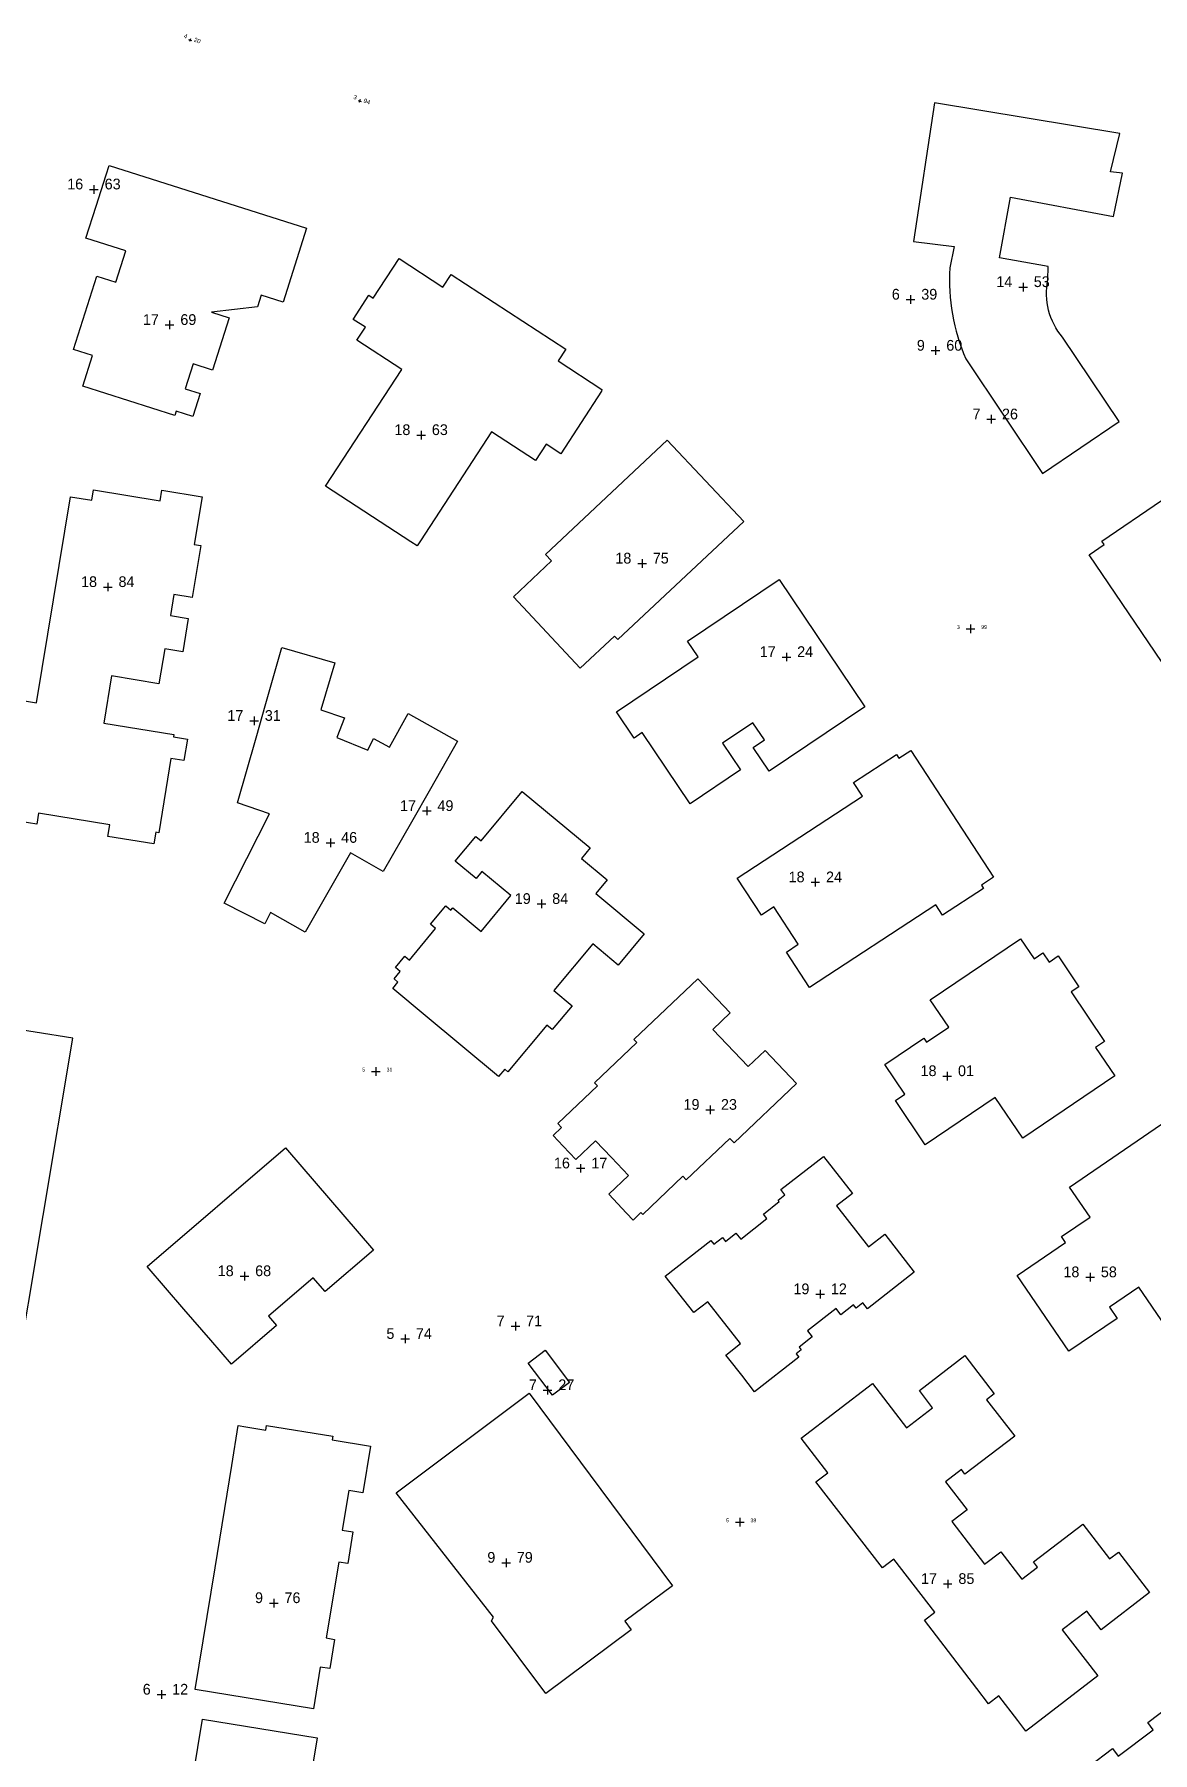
# Model space of a CAD drawing. Header units: inches. Extents: x 254505 to 255520, y 808954 to 809980.
# Drawn here: x 255305.5 to 255409.7, y 809606.6 to 809766.7 of the extents above; entities that cross this region are included whole.
import ezdxf
from ezdxf.enums import TextEntityAlignment as Align

# ---------------------------------------------------------------- set-up
doc = ezdxf.new("R2010")
doc.units = ezdxf.units.IN
doc.header["$MEASUREMENT"] = 0
for name, color, linetype in [('2201', 1, 'Continuous'), ('building levels', 6, 'Continuous'), ('orig buildings', 3, 'Continuous'), ('public buildings', 5, 'Continuous'), ('street levels', 5, 'Continuous')]:
    doc.layers.add(name, color=color, linetype=linetype)
doc.styles.add('hebtxt', font='hebtxt')

# ---------------------------------------------------------------- blocks, each defined once
blk = doc.blocks.new('1505')
for points in [[(-0.4, 0), (0.4, 0)], [(0, 0.4), (0, -0.4)]]:
    blk.add_lwpolyline(points)
at = {"style": 'hebtxt'}
blk.add_attdef('METER', text='', height=2, dxfattribs=at).set_placement((-1, 0), align=Align.RIGHT)
blk.add_attdef('CENTIMETER', (1, 0), '', height=2, dxfattribs=at)
blk = doc.blocks.new('1503')
for points in [[(-0.4, 0), (0.4, 0)], [(0, 0.4), (0, -0.4)]]:
    blk.add_lwpolyline(points)
at = {"style": 'hebtxt'}
blk.add_attdef('METER', text='', height=2, dxfattribs=at).set_placement((-1, 0), align=Align.RIGHT)
blk.add_attdef('CENTIMETER', (1, 0), '', height=2, dxfattribs=at)

msp = doc.modelspace()

# ---------------------------------------------------------------- linework, layer by layer
at = {"layer": '2201'}
msp.add_polyline3d([(255355.35, 809641.11, -6.15), (255353.77, 809639.92, -6.16), (255351.51, 809642.9, -6.16), (255353.09, 809644.1, -6.13), (255355.35, 809641.11, -6.15)], close=True, dxfattribs=at)
at = {"layer": 'orig buildings', "elevation": 14.63}
msp.add_lwpolyline([(255389.35, 809760.32), (255387.4, 809747.41), (255391.19, 809746.95), (255390.8, 809744.95, 0.120767), (255392.27, 809736.49), (255399.41, 809725.8), (255406.56, 809730.65), (255401.29, 809738.49, -0.230641), (255399.93, 809743.84), (255399.96, 809745.1), (255395.41, 809745.88), (255396.45, 809751.53), (255406.03, 809749.74), (255406.89, 809753.79), (255405.75, 809753.91), (255406.62, 809757.49), (255389.35, 809760.32)], format="xyb", close=True, dxfattribs=at)
at = {"layer": 'orig buildings'}
for points, elevation in [([(255412.65, 809724.45), (255429.97, 809698.92), (255420.98, 809692.83), (255403.76, 809718.22), (255405.17, 809719.18), (255404.95, 809719.5), (255410.51, 809723.27), (255412.65, 809724.45)], 16.77), ([(255298.55, 809674.86), (255290.24, 809625.38), (255300.77, 809623.61), (255309.1, 809673.18), (255298.55, 809674.86)], 19.53)]:
    msp.add_lwpolyline(points, close=True, dxfattribs=dict(at, elevation=elevation))
for points in [[(255326.29, 809741.32, 16.79), (255322.02, 809740.83, 17.79), (255323.65, 809740.31, 17.87), (255322.11, 809735.44, 17.9), (255320.29, 809736.02, 17.9), (255319.55, 809733.7, 17.9), (255320.95, 809733.25, 17.9), (255320.27, 809731.12, 17.91), (255318.72, 809731.61, 17.91), (255318.59, 809731.2, 17.91), (255310.03, 809733.92, 17.91), (255310.94, 809736.78, 17.84), (255309.17, 809737.34, 17.82), (255311.34, 809744.17, 17.8), (255313.1, 809743.61, 17.9), (255314.02, 809746.53, 17.88), (255310.32, 809747.71, 17.93), (255311.27, 809750.72, 18.01), (255312.2, 809753.64, 18.1), (255312.47, 809754.49, 18.12), (255330.86, 809748.66, 17.99), (255328.68, 809741.77, 18.13), (255326.64, 809742.42, 16.72), (255326.29, 809741.32, 16.79)], [(255354.54, 809727.64, 16.79), (255353.19, 809728.52, 18.03), (255352.2, 809727, 18.02), (255348.1, 809729.67, 18.09), (255341.49, 809719.53, 19.27), (255341.17, 809719.05, 19.33), (255340.58, 809719.43, 19.33), (255332.64, 809724.61, 19.28), (255339.74, 809735.49, 18.09), (255335.56, 809738.22, 17.89), (255336.35, 809739.42, 17.1), (255335.22, 809740.16, 17.1), (255336.68, 809742.4, 17.14), (255337.08, 809742.13, 17.2), (255339.48, 809745.82, 18.01), (255343.57, 809743.15, 17.2), (255344.34, 809744.34, 17.09), (255355.02, 809737.38, 17.2), (255354.31, 809736.28, 17.22), (255358.37, 809733.63, 17.96), (255358.34, 809733.46, 17.94), (255354.54, 809727.64, 16.79)], [(255350.13, 809714.31, 19.86), (255353.69, 809717.65, 19.53), (255353.13, 809718.25, 19.53), (255364.47, 809728.91, 18.99), (255371.59, 809721.34, 19.1), (255359.87, 809710.32, 19.83), (255359.55, 809710.65, 19.83), (255356.37, 809707.66, 19.83), (255350.13, 809714.31, 19.86)], [(255359.74, 809703.58, 19.3), (255367.36, 809708.72, 18.24), (255366.36, 809710.19, 18.24), (255374.88, 809715.93, 18.22), (255382.87, 809704.07, 18.06), (255373.96, 809698.07, 17.39), (255372.48, 809700.26, 17.39), (255373.53, 809700.97, 17.39), (255372.44, 809702.58, 18.33), (255369.62, 809700.67, 19.34), (255371.29, 809698.18, 19.32), (255366.61, 809695.03, 19.3), (255362.14, 809701.66, 19.3), (255361.38, 809701.15, 19.3), (255359.74, 809703.58, 19.3)], [(255327.42, 809694.08, 19.36), (255324.43, 809695.1, 19.34), (255326.18, 809701.17, 19.34), (255327.06, 809704.36, 19.34), (255328.55, 809709.6, 19.34), (255333.51, 809708.16, 19.32), (255332.19, 809703.77, 19.31), (255334.39, 809703.02, 19.31), (255333.68, 809701.21, 19.31), (255336.57, 809700.03, 19.43), (255337.11, 809701.11, 19.37), (255338.59, 809700.29, 19.37), (255340.34, 809703.43, 19.28), (255344.92, 809700.85, 19.28), (255342.42, 809696.43, 19.28), (255340.63, 809693.3, 19.28), (255338.01, 809688.71, 19.28), (255334.95, 809690.45, 19.27), (255330.75, 809683.06, 19.32), (255327.52, 809684.89, 17.42), (255326.97, 809683.83, 17.42), (255323.18, 809685.76, 17.42), (255327.42, 809694.08, 19.36)], [(255385.81, 809699.62, 17.72), (255386.04, 809699.27, 16.8), (255387.15, 809700, 16.8), (255394.86, 809688.19, 16.84), (255393.73, 809687.45, 16.92), (255393.94, 809687.14, 17.67), (255390.11, 809684.64, 17.89), (255389.48, 809685.61, 17.88), (255377.71, 809677.92, 18.39), (255375.56, 809681.21, 18.38), (255376.67, 809681.93, 18.38), (255374.4, 809685.42, 18.38), (255373.24, 809684.66, 18.38), (255370.99, 809688.1, 18.3), (255382.67, 809695.72, 17.73), (255381.82, 809697.02, 17.73), (255385.81, 809699.62, 17.72)], [(255357.3, 809690.91, 20.09), (255356.48, 809689.92, 20.06), (255358.86, 809687.94, 20.06), (255357.81, 809686.67, 20.06), (255362.32, 809682.92, 20.13), (255359.89, 809680, 20.11), (255357.52, 809681.98, 20.11), (255353.9, 809677.63, 19.24), (255355.6, 809676.21, 19.22), (255353.74, 809673.98, 19.24), (255353.25, 809674.39, 19.24), (255349.63, 809670.04, 19.11), (255349.33, 809670.3, 18.48), (255348.76, 809669.61, 18.44), (255341.91, 809675.31, 18.54), (255338.89, 809677.82, 18.58), (255339.38, 809678.4, 18.58), (255339.02, 809678.7, 19.07), (255339.6, 809679.4, 19.13), (255339.14, 809679.78, 19.13), (255340.01, 809680.82, 19.28), (255340.45, 809680.46, 19.28), (255342.89, 809683.39, 18.38), (255342.4, 809683.81, 18.38), (255343.83, 809685.53, 18.39), (255344.32, 809685.12, 18.53), (255344.49, 809685.32, 19.3), (255347.13, 809683.12, 19.32), (255349.91, 809686.47, 20.07), (255347.21, 809688.71, 19.39), (255346.66, 809688.05, 19.36), (255344.72, 809689.67, 19.36), (255346.65, 809691.98, 19.31), (255347.13, 809691.58, 19.36), (255350.96, 809696.18, 20.09), (255357.3, 809690.91, 20.09)], [(255397.38, 809682.45, 17.73), (255398.64, 809680.58, 16.52), (255399.45, 809681.13, 16.52), (255400.03, 809680.27, 16.56), (255400.87, 809680.85, 16.53), (255402.81, 809677.98, 16.72), (255402.09, 809677.49, 16.81), (255405.21, 809672.87, 16.98), (255404.37, 809672.31, 17.07), (255406.16, 809669.66, 17.82), (255397.58, 809663.87, 17.84), (255395.02, 809667.66, 17.83), (255388.5, 809663.26, 18.06), (255385.72, 809667.38, 18.06), (255386.61, 809667.98, 18.07), (255384.74, 809670.74, 17.98), (255388.37, 809673.19, 17.9), (255388.63, 809672.81, 17.95), (255390.69, 809674.2, 17.82), (255388.96, 809676.76, 17.83), (255397.38, 809682.45, 17.73)], [(255370.69, 809663.43, 19.47), (255370.29, 809663.85, 19.25), (255366.23, 809660, 19.25), (255365.93, 809660.32, 19.25), (255362.18, 809656.77, 19.21), (255362.02, 809656.93, 18.29), (255361.29, 809656.23, 18.27), (255360.67, 809656.88, 18.27), (255359.01, 809658.64, 18.27), (255360.85, 809660.39, 19.37), (255359.26, 809662.07, 19.36), (255357.78, 809663.63, 19.36), (255355.94, 809661.89, 18.44), (255354.78, 809663.12, 18.48), (255353.83, 809664.12, 18.52), (255354.62, 809664.86, 18.52), (255354.28, 809665.23, 19.42), (255357.97, 809668.73, 19.43), (255357.69, 809669.02, 19.42), (255361.64, 809672.77, 19.51), (255361.36, 809673.06, 19.52), (255367.32, 809678.71, 19.52), (255370.34, 809675.53, 19.55), (255368.72, 809674, 19.53), (255372, 809670.54, 19.55), (255373.59, 809672.05, 19.5), (255376.52, 809668.96, 19.48), (255370.69, 809663.43, 19.47)], [(255401.18, 809654.7, 18.98), (255403.85, 809656.52, 18.3), (255401.94, 809659.31, 18.42), (255410.51, 809665.18, 17.68), (255419.4, 809652.18, 17.68), (255410.89, 809646.35, 18.38), (255408.4, 809649.99, 18.38), (255405.66, 809648.12, 18.93), (255406.37, 809647.08, 18.93), (255401.88, 809644.01, 18.96), (255397.05, 809651.08, 18.96), (255401.55, 809654.15, 18.98), (255401.18, 809654.7, 18.98)], [(255337.09, 809653.43, 17.99), (255332.59, 809649.57, 17.93), (255331.48, 809650.86, 17.93), (255327.33, 809647.29, 17.93), (255328.08, 809646.42, 17.91), (255323.87, 809642.8, 17.9), (255321.94, 809645.05, 18.36), (255319.45, 809647.95, 18.96), (255316.03, 809651.92, 19.78), (255328.89, 809662.97, 19.87), (255337.09, 809653.43, 17.99)], [(255368.54, 809654.33, 19.5), (255368.82, 809653.98, 19.5), (255369.61, 809654.6, 19.5), (255369.88, 809654.25, 19.5), (255370.87, 809655.03, 19.5), (255371.31, 809654.47, 19.5), (255373.75, 809656.38, 19.4), (255373.42, 809656.8, 19.39), (255374.9, 809657.96, 19.44), (255374.8, 809658.09, 19.44), (255375.43, 809658.59, 19.44), (255375.06, 809659.07, 19.44), (255379.02, 809662.17, 19.44), (255381.72, 809658.72, 19.46), (255380.22, 809657.55, 19.39), (255383.21, 809653.73, 19.38), (255384.73, 809654.92, 19.38), (255387.48, 809651.39, 19.33), (255383.12, 809647.98, 19.34), (255382.7, 809648.52, 19.34), (255382.07, 809648.02, 19.34), (255381.81, 809648.35, 19.34), (255380.63, 809647.42, 19.33), (255380.19, 809647.99, 19.33), (255377.53, 809645.91, 19.39), (255377.96, 809645.35, 19.42), (255376.74, 809644.4, 19.43), (255376.95, 809644.13, 19.43), (255376.49, 809643.77, 19.43), (255376.72, 809643.46, 19.44), (255372.6, 809640.23, 18.5), (255371.4, 809641.77, 18.49), (255370.2, 809643.3, 18.48), (255369.93, 809643.65, 18.48), (255371.3, 809644.73, 19.52), (255368.25, 809648.63, 19.52), (255366.94, 809647.61, 18.6), (255364.28, 809651, 18.59), (255368.54, 809654.33, 19.5)], [(255395.54, 809625.33, 19), (255397.51, 809622.77, 19.22), (255398.97, 809623.89, 19.22), (255398.59, 809624.38, 19.22), (255403.18, 809627.91, 19.33), (255405.67, 809624.66, 19.33), (255406.49, 809625.3, 19.34), (255409.4, 809621.52, 19.32), (255404.9, 809618.06, 19.24), (255403.55, 809619.81, 19.35), (255401.27, 809618.06, 18.93), (255404.58, 809613.76, 18.94), (255398.38, 809609, 18.94), (255397.88, 809608.61, 18.94), (255397.11, 809609.61, 18.64), (255395.34, 809611.9, 17.94), (255394.4, 809611.17, 17.94), (255393.31, 809612.6, 17.93), (255388.42, 809618.95, 17.9), (255389.38, 809619.69, 17.91), (255385.57, 809624.64, 18.07), (255384.51, 809623.82, 17.83), (255378.32, 809631.86, 17.82), (255379.42, 809632.7, 17.95), (255376.94, 809635.91, 18.94), (255383.58, 809641.02, 18.89), (255386.76, 809636.88, 18.92), (255389.19, 809638.75, 19.21), (255387.95, 809640.37, 19.21), (255392.18, 809643.62, 19.25), (255394.93, 809640.04, 19.25), (255394.22, 809639.5, 19.25), (255396.83, 809636.11, 19.25), (255392.2, 809632.55, 19.25), (255391.87, 809632.99, 19.25), (255390.39, 809631.86, 19.14), (255392.4, 809629.25, 18.88), (255390.98, 809628.15, 18.86), (255394.03, 809624.18, 18.89), (255395.54, 809625.33, 19)]]:
    msp.add_polyline3d(points, close=True, dxfattribs=at)
for points in [[(255303.47, 809704.8, 19.71), (255305.72, 809704.43, 18.43), (255308.87, 809723.63, 18.4), (255310.86, 809723.3, 18.63), (255311.02, 809724.27, 19.82), (255317.24, 809723.25, 19.85), (255317.4, 809724.24, 19.85), (255321.14, 809723.63, 19.86), (255321.14, 809723.63, 19.86), (255320.41, 809719.19, 18.92), (255321.01, 809719.09, 18.87), (255320.21, 809714.24, 19), (255318.5, 809714.52, 18.99), (255318.18, 809712.56, 18.91), (255319.85, 809712.29, 18.92), (255319.34, 809709.18, 18.92), (255317.65, 809709.46, 18.92), (255317.12, 809706.2, 19.9), (255312.69, 809706.93, 19.9), (255311.97, 809702.55, 19.97), (255318.5, 809701.48, 19.68), (255318.46, 809701.26, 19.15), (255319.78, 809701.04, 19.02), (255319.45, 809699.05, 19.06), (255318.23, 809699.25, 19.12), (255317.1, 809692.33, 19.63), (255316.83, 809692.38, 17.73), (255316.65, 809691.29, 17.73), (255312.37, 809691.99, 17.73), (255312.55, 809693.05, 17.75), (255305.91, 809694.14, 17.73), (255305.74, 809693.11, 17.73), (255301.82, 809693.75, 17.73)], [(255401.52, 809603.66, 19.36), (255405.93, 809606.99, 19.33), (255406.47, 809606.27, 19.33), (255409.74, 809608.73, 19.46), (255409.22, 809609.41, 19.45), (255414.89, 809613.7, 18.9), (255417.52, 809610.23, 18.91), (255417.52, 809610.23, 18.91), (255416.43, 809609.4, 18.91), (255419.6, 809605.21, 18.91)]]:
    msp.add_polyline3d(points, dxfattribs=at)
at = {"layer": 'public buildings', "elevation": -1.94}
msp.add_lwpolyline([(255351.59, 809640.12), (255364.97, 809622.16), (255360.53, 809618.86), (255361.12, 809618.05), (255353.15, 809612.11), (255348.08, 809618.91), (255348.28, 809619.24), (255339.22, 809630.83), (255351.59, 809640.12)], dxfattribs=at)
at = {"layer": 'public buildings'}
for points in [[(255324.5, 809637.09, -3.43), (255325.22, 809636.98, -5.93), (255327.07, 809636.67, -5.94), (255327.15, 809637.11, -4.39), (255333.3, 809636.11, -4.44), (255333.25, 809635.76, -6.09), (255336.83, 809635.18, -5.84), (255336.12, 809630.81, -5.86), (255334.79, 809631.03, -5.96), (255334.19, 809627.35, -6.49), (255335.19, 809627.19, -6.23), (255334.71, 809624.24, -6.16), (255333.86, 809624.37, -6.08), (255332.7, 809617.3, -6.12), (255333.47, 809617.17, -6.49), (255333.03, 809614.45, -6.44), (255332.14, 809614.59, -6.4), (255331.5, 809610.69, -3.43), (255320.49, 809612.49, -3.43), (255322.34, 809623.83, -3.43), (255323.9, 809633.38, -3.43), (255324.5, 809637.09, -3.43)], [(255327.11, 809579.15, -5.66), (255334.58, 809577.92, -5.66), (255333.22, 809569.61, -5.66), (255315.06, 809572.59, -5.82), (255321.16, 809609.74, -5.7), (255331.85, 809607.99, -5.56), (255327.11, 809579.15, -5.66)]]:
    msp.add_polyline3d(points, close=True, dxfattribs=at)

# ---------------------------------------------------------------- block references
at = {"layer": 'building levels'}
ref = msp.add_blockref('1505', (255311.06, 809752.27, 16.63), dxfattribs=at)
ref.add_attrib('METER', '16', dxfattribs={"layer": '0', "height": 1, "style": 'hebtxt'}).set_placement((255310.06, 809752.27, 16.63), align=Align.RIGHT)
ref.add_attrib('CENTIMETER', '63', (255312.06, 809752.27, 16.63), dxfattribs={"layer": '0', "height": 1, "style": 'hebtxt'})
ref = msp.add_blockref('1505', (255397.61, 809743.17, 14.53), dxfattribs=at)
ref.add_attrib('METER', '14', dxfattribs={"layer": '0', "height": 1, "style": 'hebtxt'}).set_placement((255396.61, 809743.17, 14.53), align=Align.RIGHT)
ref.add_attrib('CENTIMETER', '53', (255398.61, 809743.17, 14.53), dxfattribs={"layer": '0', "height": 1, "style": 'hebtxt'})
ref = msp.add_blockref('1505', (255387.13, 809742, 6.39), dxfattribs=at)
ref.add_attrib('METER', '6', dxfattribs={"layer": '0', "height": 1, "style": 'hebtxt'}).set_placement((255386.13, 809742, 6.39), align=Align.RIGHT)
ref.add_attrib('CENTIMETER', '39', (255388.13, 809742, 6.39), dxfattribs={"layer": '0', "height": 1, "style": 'hebtxt'})
ref = msp.add_blockref('1505', (255318.11, 809739.64, 17.69), dxfattribs=at)
ref.add_attrib('METER', '17', dxfattribs={"layer": '0', "height": 1, "style": 'hebtxt'}).set_placement((255317.11, 809739.64, 17.69), align=Align.RIGHT)
ref.add_attrib('CENTIMETER', '69', (255319.11, 809739.64, 17.69), dxfattribs={"layer": '0', "height": 1, "style": 'hebtxt'})
ref = msp.add_blockref('1505', (255389.46, 809737.25, 9.6), dxfattribs=at)
ref.add_attrib('METER', '9', dxfattribs={"layer": '0', "height": 1, "style": 'hebtxt'}).set_placement((255388.46, 809737.24, 9.6), align=Align.RIGHT)
ref.add_attrib('CENTIMETER', '60', (255390.46, 809737.24, 9.6), dxfattribs={"layer": '0', "height": 1, "style": 'hebtxt'})
ref = msp.add_blockref('1505', (255394.65, 809730.85, 7.26), dxfattribs=at)
ref.add_attrib('METER', '7', dxfattribs={"layer": '0', "height": 1, "style": 'hebtxt'}).set_placement((255393.65, 809730.84, 7.26), align=Align.RIGHT)
ref.add_attrib('CENTIMETER', '26', (255395.65, 809730.84, 7.26), dxfattribs={"layer": '0', "height": 1, "style": 'hebtxt'})
ref = msp.add_blockref('1505', (255341.54, 809729.38, 18.63), dxfattribs=at)
ref.add_attrib('METER', '18', dxfattribs={"layer": '0', "height": 1, "style": 'hebtxt'}).set_placement((255340.54, 809729.38, 18.63), align=Align.RIGHT)
ref.add_attrib('CENTIMETER', '63', (255342.54, 809729.38, 18.63), dxfattribs={"layer": '0', "height": 1, "style": 'hebtxt'})
ref = msp.add_blockref('1505', (255362.12, 809717.41, 18.75), dxfattribs=at)
ref.add_attrib('METER', '18', dxfattribs={"layer": '0', "height": 1, "style": 'hebtxt'}).set_placement((255361.12, 809717.41, 18.75), align=Align.RIGHT)
ref.add_attrib('CENTIMETER', '75', (255363.12, 809717.41, 18.75), dxfattribs={"layer": '0', "height": 1, "style": 'hebtxt'})
ref = msp.add_blockref('1505', (255312.35, 809715.22, 18.84), dxfattribs=at)
ref.add_attrib('METER', '18', dxfattribs={"layer": '0', "height": 1, "style": 'hebtxt'}).set_placement((255311.35, 809715.22, 18.84), align=Align.RIGHT)
ref.add_attrib('CENTIMETER', '84', (255313.35, 809715.22, 18.84), dxfattribs={"layer": '0', "height": 1, "style": 'hebtxt'})
ref = msp.add_blockref('1505', (255375.57, 809708.7, 17.24), dxfattribs=at)
ref.add_attrib('METER', '17', dxfattribs={"layer": '0', "height": 1, "style": 'hebtxt'}).set_placement((255374.57, 809708.7, 17.24), align=Align.RIGHT)
ref.add_attrib('CENTIMETER', '24', (255376.57, 809708.7, 17.24), dxfattribs={"layer": '0', "height": 1, "style": 'hebtxt'})
ref = msp.add_blockref('1505', (255325.98, 809702.76, 17.31), dxfattribs=at)
ref.add_attrib('METER', '17', dxfattribs={"layer": '0', "height": 1, "style": 'hebtxt'}).set_placement((255324.98, 809702.75, 17.31), align=Align.RIGHT)
ref.add_attrib('CENTIMETER', '31', (255326.98, 809702.75, 17.31), dxfattribs={"layer": '0', "height": 1, "style": 'hebtxt'})
ref = msp.add_blockref('1505', (255342.06, 809694.36, 17.49), dxfattribs=at)
ref.add_attrib('METER', '17', dxfattribs={"layer": '0', "height": 1, "style": 'hebtxt'}).set_placement((255341.06, 809694.35, 17.49), align=Align.RIGHT)
ref.add_attrib('CENTIMETER', '49', (255343.06, 809694.35, 17.49), dxfattribs={"layer": '0', "height": 1, "style": 'hebtxt'})
ref = msp.add_blockref('1505', (255333.09, 809691.39, 18.46), dxfattribs=at)
ref.add_attrib('METER', '18', dxfattribs={"layer": '0', "height": 1, "style": 'hebtxt'}).set_placement((255332.09, 809691.39, 18.46), align=Align.RIGHT)
ref.add_attrib('CENTIMETER', '46', (255334.09, 809691.39, 18.46), dxfattribs={"layer": '0', "height": 1, "style": 'hebtxt'})
ref = msp.add_blockref('1505', (255378.26, 809687.71, 18.24), dxfattribs=at)
ref.add_attrib('METER', '18', dxfattribs={"layer": '0', "height": 1, "style": 'hebtxt'}).set_placement((255377.26, 809687.71, 18.24), align=Align.RIGHT)
ref.add_attrib('CENTIMETER', '24', (255379.26, 809687.71, 18.24), dxfattribs={"layer": '0', "height": 1, "style": 'hebtxt'})
ref = msp.add_blockref('1505', (255352.75, 809685.69, 19.84), dxfattribs=at)
ref.add_attrib('METER', '19', dxfattribs={"layer": '0', "height": 1, "style": 'hebtxt'}).set_placement((255351.75, 809685.69, 19.84), align=Align.RIGHT)
ref.add_attrib('CENTIMETER', '84', (255353.75, 809685.69, 19.84), dxfattribs={"layer": '0', "height": 1, "style": 'hebtxt'})
ref = msp.add_blockref('1505', (255390.55, 809669.65, 18.01), dxfattribs=at)
ref.add_attrib('METER', '18', dxfattribs={"layer": '0', "height": 1, "style": 'hebtxt'}).set_placement((255389.55, 809669.65, 18.01), align=Align.RIGHT)
ref.add_attrib('CENTIMETER', '01', (255391.55, 809669.65, 18.01), dxfattribs={"layer": '0', "height": 1, "style": 'hebtxt'})
ref = msp.add_blockref('1505', (255368.47, 809666.51, 19.23), dxfattribs=at)
ref.add_attrib('METER', '19', dxfattribs={"layer": '0', "height": 1, "style": 'hebtxt'}).set_placement((255367.47, 809666.51, 19.23), align=Align.RIGHT)
ref.add_attrib('CENTIMETER', '23', (255369.47, 809666.51, 19.23), dxfattribs={"layer": '0', "height": 1, "style": 'hebtxt'})
ref = msp.add_blockref('1505', (255356.4, 809661.06, 16.17), dxfattribs=at)
ref.add_attrib('METER', '16', dxfattribs={"layer": '0', "height": 1, "style": 'hebtxt'}).set_placement((255355.4, 809661.05, 16.17), align=Align.RIGHT)
ref.add_attrib('CENTIMETER', '17', (255357.4, 809661.05, 16.17), dxfattribs={"layer": '0', "height": 1, "style": 'hebtxt'})
ref = msp.add_blockref('1505', (255325.08, 809651.01, 18.68), dxfattribs=at)
ref.add_attrib('METER', '18', dxfattribs={"layer": '0', "height": 1, "style": 'hebtxt'}).set_placement((255324.08, 809651.01, 18.68), align=Align.RIGHT)
ref.add_attrib('CENTIMETER', '68', (255326.08, 809651.01, 18.68), dxfattribs={"layer": '0', "height": 1, "style": 'hebtxt'})
ref = msp.add_blockref('1505', (255403.86, 809650.91, 18.58), dxfattribs=at)
ref.add_attrib('METER', '18', dxfattribs={"layer": '0', "height": 1, "style": 'hebtxt'}).set_placement((255402.86, 809650.91, 18.58), align=Align.RIGHT)
ref.add_attrib('CENTIMETER', '58', (255404.86, 809650.91, 18.58), dxfattribs={"layer": '0', "height": 1, "style": 'hebtxt'})
ref = msp.add_blockref('1505', (255378.71, 809649.33, 19.12), dxfattribs=at)
ref.add_attrib('METER', '19', dxfattribs={"layer": '0', "height": 1, "style": 'hebtxt'}).set_placement((255377.71, 809649.33, 19.12), align=Align.RIGHT)
ref.add_attrib('CENTIMETER', '12', (255379.71, 809649.33, 19.12), dxfattribs={"layer": '0', "height": 1, "style": 'hebtxt'})
ref = msp.add_blockref('1505', (255340.05, 809645.16, 5.74), dxfattribs=at)
ref.add_attrib('METER', '5', dxfattribs={"layer": '0', "height": 1, "style": 'hebtxt'}).set_placement((255339.05, 809645.16, 5.74), align=Align.RIGHT)
ref.add_attrib('CENTIMETER', '74', (255341.05, 809645.16, 5.74), dxfattribs={"layer": '0', "height": 1, "style": 'hebtxt'})
ref = msp.add_blockref('1505', (255350.32, 809646.34, 7.71), dxfattribs=at)
ref.add_attrib('METER', '7', dxfattribs={"layer": '0', "height": 1, "style": 'hebtxt'}).set_placement((255349.32, 809646.34, 7.71), align=Align.RIGHT)
ref.add_attrib('CENTIMETER', '71', (255351.32, 809646.34, 7.71), dxfattribs={"layer": '0', "height": 1, "style": 'hebtxt'})
ref = msp.add_blockref('1505', (255353.32, 809640.39, 7.27), dxfattribs=at)
ref.add_attrib('METER', '7', dxfattribs={"layer": '0', "height": 1, "style": 'hebtxt'}).set_placement((255352.32, 809640.39, 7.27), align=Align.RIGHT)
ref.add_attrib('CENTIMETER', '27', (255354.32, 809640.39, 7.27), dxfattribs={"layer": '0', "height": 1, "style": 'hebtxt'})
ref = msp.add_blockref('1505', (255349.45, 809624.31, 9.79), dxfattribs=at)
ref.add_attrib('METER', '9', dxfattribs={"layer": '0', "height": 1, "style": 'hebtxt'}).set_placement((255348.45, 809624.31, 9.79), align=Align.RIGHT)
ref.add_attrib('CENTIMETER', '79', (255350.45, 809624.31, 9.79), dxfattribs={"layer": '0', "height": 1, "style": 'hebtxt'})
ref = msp.add_blockref('1505', (255390.59, 809622.33, 17.85), dxfattribs=at)
ref.add_attrib('METER', '17', dxfattribs={"layer": '0', "height": 1, "style": 'hebtxt'}).set_placement((255389.59, 809622.33, 17.85), align=Align.RIGHT)
ref.add_attrib('CENTIMETER', '85', (255391.59, 809622.33, 17.85), dxfattribs={"layer": '0', "height": 1, "style": 'hebtxt'})
ref = msp.add_blockref('1505', (255327.81, 809620.55, 9.76), dxfattribs=at)
ref.add_attrib('METER', '9', dxfattribs={"layer": '0', "height": 1, "style": 'hebtxt'}).set_placement((255326.81, 809620.55, 9.76), align=Align.RIGHT)
ref.add_attrib('CENTIMETER', '76', (255328.81, 809620.55, 9.76), dxfattribs={"layer": '0', "height": 1, "style": 'hebtxt'})
ref = msp.add_blockref('1505', (255317.35, 809612.02, 6.12), dxfattribs=at)
ref.add_attrib('METER', '6', dxfattribs={"layer": '0', "height": 1, "style": 'hebtxt'}).set_placement((255316.35, 809612.02, 6.12), align=Align.RIGHT)
ref.add_attrib('CENTIMETER', '12', (255318.35, 809612.02, 6.12), dxfattribs={"layer": '0', "height": 1, "style": 'hebtxt'})
at = {"layer": 'street levels'}
ref = msp.add_blockref('1503', (255320.01, 809766.18), dxfattribs=dict(at, xscale=0.35, yscale=0.35, zscale=0.35, rotation=340.2320719949564))
ref.add_attrib('METER', '4', dxfattribs={"layer": '0', "height": 0.4, "rotation": 340.2321, "style": 'hebtxt'}).set_placement((255319.68, 809766.3), align=Align.RIGHT)
ref.add_attrib('CENTIMETER', '20', (255320.34, 809766.06), dxfattribs={"layer": '0', "height": 0.4, "rotation": 340.2321, "style": 'hebtxt'})
ref = msp.add_blockref('1503', (255335.81, 809760.5), dxfattribs=dict(at, xscale=0.35, yscale=0.35, zscale=0.35, rotation=340.2320719949564))
ref.add_attrib('METER', '3', dxfattribs={"layer": '0', "height": 0.4, "rotation": 340.2321, "style": 'hebtxt'}).set_placement((255335.48, 809760.62), align=Align.RIGHT)
ref.add_attrib('CENTIMETER', '94', (255336.14, 809760.38), dxfattribs={"layer": '0', "height": 0.4, "rotation": 340.2321, "style": 'hebtxt'})
ref = msp.add_blockref('1503', (255392.72, 809711.32, 3.99), dxfattribs=at)
ref.add_attrib('METER', '3', dxfattribs={"layer": '0', "height": 0.35, "style": 'hebtxt'}).set_placement((255391.72, 809711.32, 3.99), align=Align.RIGHT)
ref.add_attrib('CENTIMETER', '99', (255393.72, 809711.32, 3.99), dxfattribs={"layer": '0', "height": 0.35, "style": 'hebtxt'})
ref = msp.add_blockref('1503', (255337.32, 809670.08, 5.31), dxfattribs=at)
ref.add_attrib('METER', '5', dxfattribs={"layer": '0', "height": 0.35, "style": 'hebtxt'}).set_placement((255336.32, 809670.08, 5.31), align=Align.RIGHT)
ref.add_attrib('CENTIMETER', '31', (255338.32, 809670.08, 5.31), dxfattribs={"layer": '0', "height": 0.35, "style": 'hebtxt'})
ref = msp.add_blockref('1503', (255371.22, 809628.08, 5.38), dxfattribs=at)
ref.add_attrib('METER', '5', dxfattribs={"layer": '0', "height": 0.35, "style": 'hebtxt'}).set_placement((255370.22, 809628.08, 5.38), align=Align.RIGHT)
ref.add_attrib('CENTIMETER', '38', (255372.22, 809628.08, 5.38), dxfattribs={"layer": '0', "height": 0.35, "style": 'hebtxt'})

doc.saveas('drawing.dxf')
